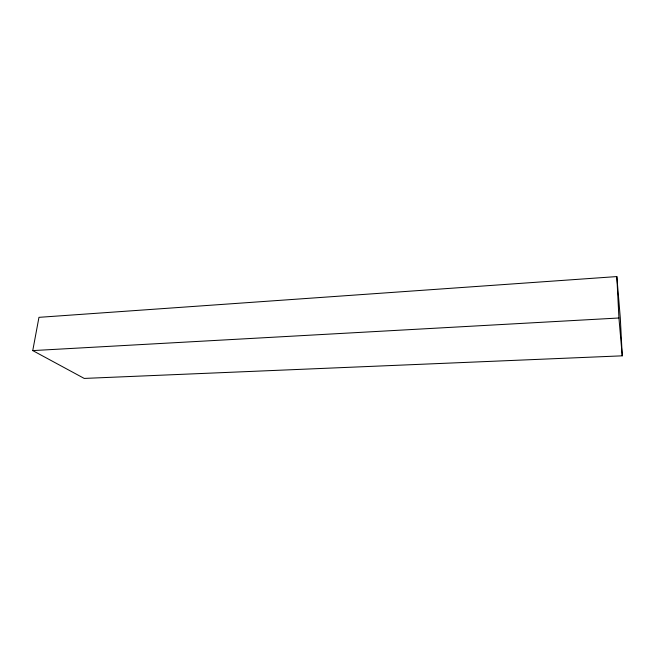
<?xml version="1.0" encoding="UTF-8"?>
<svg xmlns="http://www.w3.org/2000/svg" width="655" height="655" viewBox="0 0 655 655"><rect width="100%" height="100%" fill="white"/><g stroke="black" fill="none" stroke-linecap="round" stroke-linejoin="round"><path stroke-width="0.98" d="M32.75 350.597L38.964 317.339L616.83 276.574L620.31 318.043L622.25 355.829L84.225 378.426L32.75 350.597L618.926 317.994L622.25 355.829M616.83 276.574L618.926 317.994"/></g></svg>
